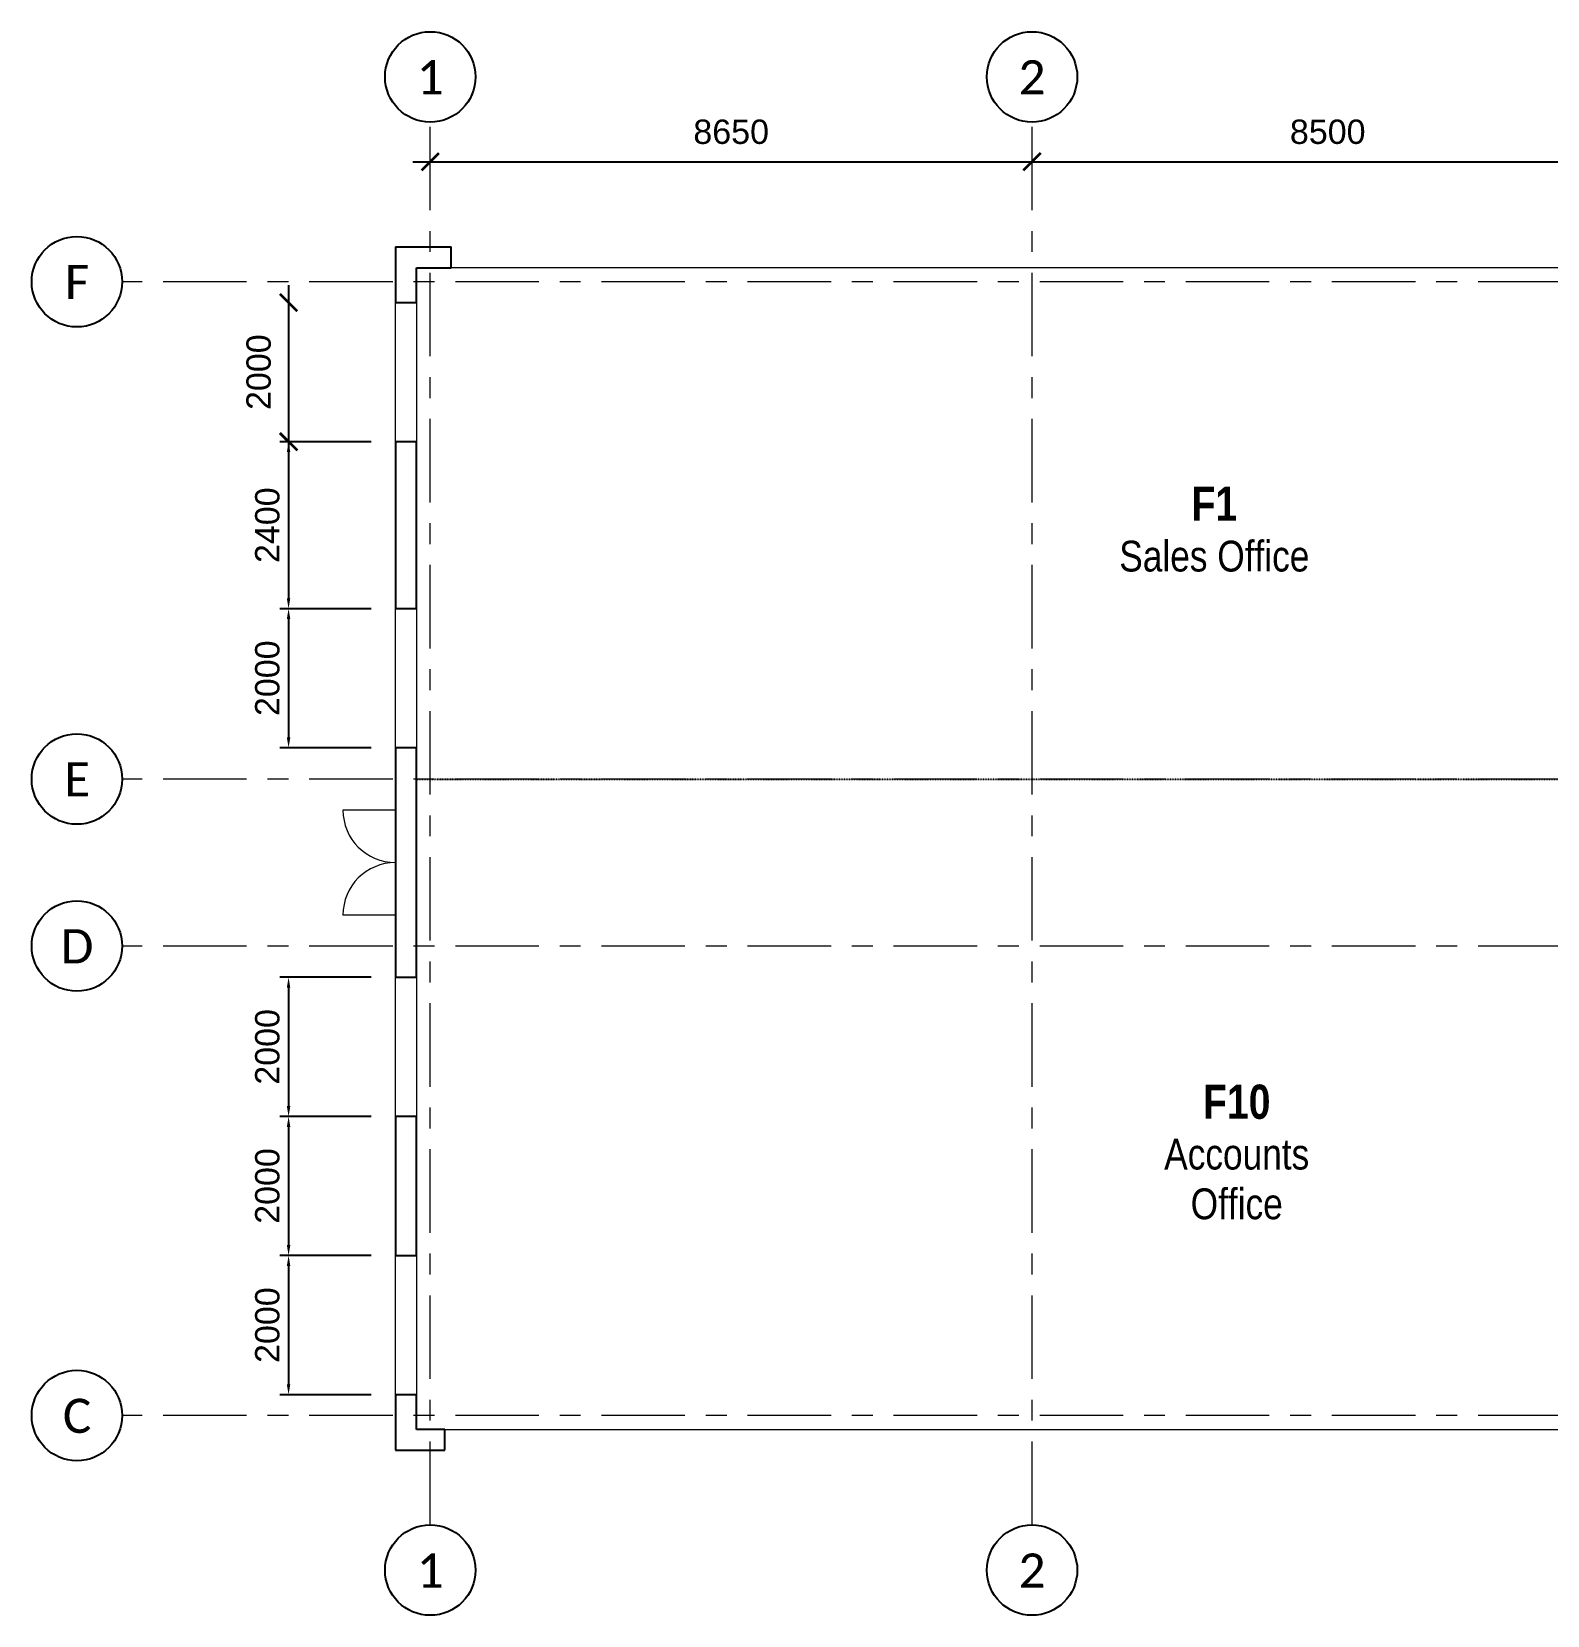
# Model space of a CAD drawing. Header units: millimetres. Extents: x -15234 to 29056, y -26186 to 10516.
# Drawn here: x -15234 to 6553, y -12251 to 10516 of the extents above; entities that cross this region are included whole.
import ezdxf

# ---------------------------------------------------------------- set-up
doc = ezdxf.new("R2010")
doc.units = ezdxf.units.MM
doc.linetypes.add('AEC_Dash 3mm', pattern=[6, 3, -3])
doc.linetypes.add('Grid Line', pattern=[21, 12, -3, 3, -3])
for name, color, linetype, lineweight in [('A-AREA', 32, 'AEC_Dash 3mm', 25), ('A-AREA-IDEN', 250, 'Continuous', 15), ('A-DOOR PANEL', 250, 'Continuous', 15), ('A-WALL', 7, 'Continuous', 15), ('S-GRID', 7, 'Grid Line', 5), ('S-GRID-DIMS', 250, 'Continuous', 25), ('S-GRID-IDEN', 7, 'Continuous', 25)]:
    doc.layers.add(name, color=color, linetype=linetype, lineweight=lineweight)
doc.layers.add('A-DIMENSIONS', color=7, linetype='Continuous')
doc.styles.add('Arial', font='arial.ttf', dxfattribs={"height": 350})
doc.styles.add('Arial Narrow', font='calibri.ttf', dxfattribs={"height": 491.641337})
doc.styles.add('Arial Narrow_1', font='ARIALN.TTF', dxfattribs={"height": 442.477204})
doc.styles.add('Arial Narrow_B', font='ARIALNB.TTF', dxfattribs={"height": 491.564417})
doc.dimstyles.new('Glazing Dimensions', dxfattribs={"dimtxt": 200, "dimasz": 150, "dimexe": 125, "dimexo": 350, "dimgap": 125, "dimtad": 1, "dimdec": 0, "dimzin": 0, "dimdsep": 46, "dimtxsty": 'Arial', "dimcen": 0.09, "dimdle": 250, "dimclrd": 1, "dimclre": 2, "dimadec": 0, "dimazin": 0, "dimtfac": 1, "dimtdec": 0, "dimtofl": 0, "dimtmove": 0, "dimatfit": 3, "dimfxl": 1, "dimtolj": 1, "dimtzin": 0, "dimarcsym": 0})
doc.dimstyles.new('Grid Dimensions', dxfattribs={"dimtxt": 350, "dimasz": 250, "dimexe": 125, "dimexo": 350, "dimgap": 250, "dimtad": 1, "dimdec": 0, "dimzin": 0, "dimdsep": 46, "dimtxsty": 'Arial', "dimblk": 'ARCHTICK', "dimcen": 0.09, "dimdle": 250, "dimse1": 1, "dimse2": 1, "dimclrd": 1, "dimclre": 2, "dimclrt": 256, "dimadec": 0, "dimazin": 0, "dimtfac": 1, "dimtdec": 0, "dimtofl": 0, "dimtmove": 0, "dimatfit": 3, "dimfxl": 1, "dimtolj": 1, "dimtzin": 0, "dimarcsym": 0})

# ---------------------------------------------------------------- blocks, each defined once
blk = doc.blocks.new('Grid - AEC-Grid_Head_Circle-202168-First Floor Plan')
at = {"layer": 'S-GRID-IDEN'}
blk.add_circle((0, 0), 6.5, dxfattribs=at)
blk = doc.blocks.new('_ArchTick')
at = {"color": 0, "linetype": 'ByBlock', "const_width": 0.15}
blk.add_lwpolyline([(-0.5, -0.5), (0.5, 0.5)], dxfattribs=at)
blk = doc.blocks.new('*D67')
at = {"layer": 'Defpoints', "color": 0, "transparency": 16777216}
for p in [(-854, 9216), (7646, 9216), (7646, 8646)]:
    blk.add_point(p, dxfattribs=at)
at = {"layer": 'S-GRID-DIMS', "lineweight": -2, "transparency": 16777216}
blk.add_line((-1104, 8646), (7896, 8646), dxfattribs=at)
at = {"layer": 'S-GRID-DIMS', "lineweight": -2, "transparency": 16777216, "xscale": 250, "yscale": 250, "zscale": 250, "rotation": 180}
blk.add_blockref('_ArchTick', (-854, 8646), dxfattribs=at)
at = {"layer": 'S-GRID-DIMS', "lineweight": -2, "transparency": 16777216, "xscale": 250, "yscale": 250, "zscale": 250}
blk.add_blockref('_ArchTick', (7646, 8646), dxfattribs=at)
at = {"layer": 'S-GRID-DIMS', "transparency": 16777216, "insert": (3396, 9075), "char_height": 350, "attachment_point": 5, "style": 'Arial'}
blk.add_mtext('\\A1;8500', dxfattribs=at)
blk = doc.blocks.new('*D85')
at = {"layer": 'Defpoints', "color": 0, "ltscale": 50, "transparency": 16777216}
for p in [(-9504, 9216), (-854, 9216), (-854, 8646)]:
    blk.add_point(p, dxfattribs=at)
at = {"layer": 'S-GRID-DIMS', "lineweight": -2, "ltscale": 50, "transparency": 16777216}
blk.add_line((-9754, 8646), (-604, 8646), dxfattribs=at)
at = {"layer": 'S-GRID-DIMS', "lineweight": -2, "ltscale": 50, "transparency": 16777216, "xscale": 250, "yscale": 250, "zscale": 250, "rotation": 180}
blk.add_blockref('_ArchTick', (-9504, 8646), dxfattribs=at)
at = {"layer": 'S-GRID-DIMS', "lineweight": -2, "ltscale": 50, "transparency": 16777216, "xscale": 250, "yscale": 250, "zscale": 250}
blk.add_blockref('_ArchTick', (-854, 8646), dxfattribs=at)
at = {"layer": 'S-GRID-DIMS', "ltscale": 50, "transparency": 16777216, "insert": (-5179, 9075), "char_height": 350, "attachment_point": 5, "style": 'Arial'}
blk.add_mtext('\\A1;8650', dxfattribs=at)
blk = doc.blocks.new('*D86')
at = {"layer": 'Defpoints', "color": 0, "ltscale": 50, "transparency": 16777216}
for p in [(-10004, 6621), (-11541, 4621), (-10004, 4621)]:
    blk.add_point(p, dxfattribs=at)
at = {"layer": 'S-GRID-DIMS', "lineweight": -2, "ltscale": 50, "transparency": 16777216}
blk.add_line((-11541, 6871), (-11541, 4371), dxfattribs=at)
at = {"layer": 'S-GRID-DIMS', "lineweight": -2, "ltscale": 50, "transparency": 16777216, "xscale": 250, "yscale": 250, "zscale": 250}
for p, rotation in [((-11541, 6621), 90), ((-11541, 4621), 270)]:
    blk.add_blockref('_ArchTick', p, dxfattribs=dict(at, rotation=rotation))
at = {"layer": 'S-GRID-DIMS', "ltscale": 50, "transparency": 16777216, "insert": (-11970, 5621), "char_height": 350, "attachment_point": 5, "rotation": 90, "style": 'Arial'}
blk.add_mtext('\\A1;2000', dxfattribs=at)
blk = doc.blocks.new('*D87')
at = {"layer": 'A-DIMENSIONS', "lineweight": -2, "ltscale": 50, "transparency": 16777216}
for p, q in [((-10354, 4621), (-11666, 4621)), ((-11541, 4471), (-11541, 2371)), ((-10354, 2221), (-11666, 2221))]:
    blk.add_line(p, q, dxfattribs=at)
at = {"layer": 'A-DIMENSIONS', "ltscale": 50, "transparency": 16777216}
for points in [[(-11566, 4471), (-11516, 4471), (-11541, 4621)], [(-11566, 2371), (-11516, 2371), (-11541, 2221)]]:
    blk.add_solid(points, dxfattribs=at)
at = {"layer": 'Defpoints', "color": 0, "ltscale": 50, "transparency": 16777216}
for p in [(-10004, 4621), (-11541, 2221), (-10004, 2221)]:
    blk.add_point(p, dxfattribs=at)
at = {"layer": 'A-DIMENSIONS', "color": 0, "ltscale": 50, "transparency": 16777216, "insert": (-11845, 3421), "char_height": 350, "attachment_point": 5, "rotation": 90, "style": 'Arial'}
blk.add_mtext('\\A1;2400', dxfattribs=at)
blk = doc.blocks.new('*D88')
at = {"layer": 'A-DIMENSIONS', "lineweight": -2, "ltscale": 50, "transparency": 16777216}
for p, q in [((-10354, 2221), (-11666, 2221)), ((-11541, 2071), (-11541, 371)), ((-10354, 221), (-11666, 221))]:
    blk.add_line(p, q, dxfattribs=at)
at = {"layer": 'A-DIMENSIONS', "ltscale": 50, "transparency": 16777216}
for points in [[(-11566, 2071), (-11516, 2071), (-11541, 2221)], [(-11566, 371), (-11516, 371), (-11541, 221)]]:
    blk.add_solid(points, dxfattribs=at)
at = {"layer": 'Defpoints', "color": 0, "ltscale": 50, "transparency": 16777216}
for p in [(-10004, 2221), (-11541, 221), (-10004, 221)]:
    blk.add_point(p, dxfattribs=at)
at = {"layer": 'A-DIMENSIONS', "color": 0, "ltscale": 50, "transparency": 16777216, "insert": (-11845, 1221), "char_height": 350, "attachment_point": 5, "rotation": 90, "style": 'Arial'}
blk.add_mtext('\\A1;2000', dxfattribs=at)
blk = doc.blocks.new('*D89')
at = {"layer": 'A-DIMENSIONS', "lineweight": -2, "ltscale": 50, "transparency": 16777216}
for p, q in [((-10354, -3079), (-11666, -3079)), ((-11541, -3229), (-11541, -4929)), ((-10354, -5079), (-11666, -5079))]:
    blk.add_line(p, q, dxfattribs=at)
at = {"layer": 'A-DIMENSIONS', "ltscale": 50, "transparency": 16777216}
for points in [[(-11566, -3229), (-11516, -3229), (-11541, -3079)], [(-11566, -4929), (-11516, -4929), (-11541, -5079)]]:
    blk.add_solid(points, dxfattribs=at)
at = {"layer": 'Defpoints', "color": 0, "ltscale": 50, "transparency": 16777216}
for p in [(-10004, -3079), (-11541, -5079), (-10004, -5079)]:
    blk.add_point(p, dxfattribs=at)
at = {"layer": 'A-DIMENSIONS', "color": 0, "ltscale": 50, "transparency": 16777216, "insert": (-11845, -4079), "char_height": 350, "attachment_point": 5, "rotation": 90, "style": 'Arial'}
blk.add_mtext('\\A1;2000', dxfattribs=at)
blk = doc.blocks.new('*D90')
at = {"layer": 'A-DIMENSIONS', "lineweight": -2, "ltscale": 50, "transparency": 16777216}
for p, q in [((-10354, -5079), (-11666, -5079)), ((-11541, -5229), (-11541, -6929)), ((-10354, -7079), (-11666, -7079))]:
    blk.add_line(p, q, dxfattribs=at)
at = {"layer": 'A-DIMENSIONS', "ltscale": 50, "transparency": 16777216}
for points in [[(-11566, -5229), (-11516, -5229), (-11541, -5079)], [(-11566, -6929), (-11516, -6929), (-11541, -7079)]]:
    blk.add_solid(points, dxfattribs=at)
at = {"layer": 'Defpoints', "color": 0, "ltscale": 50, "transparency": 16777216}
for p in [(-10004, -5079), (-11541, -7079), (-10004, -7079)]:
    blk.add_point(p, dxfattribs=at)
at = {"layer": 'A-DIMENSIONS', "color": 0, "ltscale": 50, "transparency": 16777216, "insert": (-11845, -6079), "char_height": 350, "attachment_point": 5, "rotation": 90, "style": 'Arial'}
blk.add_mtext('\\A1;2000', dxfattribs=at)
blk = doc.blocks.new('*D91')
at = {"layer": 'A-DIMENSIONS', "lineweight": -2, "ltscale": 50, "transparency": 16777216}
for p, q in [((-10354, -7079), (-11666, -7079)), ((-11541, -7229), (-11541, -8929)), ((-10354, -9079), (-11666, -9079))]:
    blk.add_line(p, q, dxfattribs=at)
at = {"layer": 'A-DIMENSIONS', "ltscale": 50, "transparency": 16777216}
for points in [[(-11566, -7229), (-11516, -7229), (-11541, -7079)], [(-11566, -8929), (-11516, -8929), (-11541, -9079)]]:
    blk.add_solid(points, dxfattribs=at)
at = {"layer": 'Defpoints', "color": 0, "ltscale": 50, "transparency": 16777216}
for p in [(-10004, -7079), (-11541, -9079), (-10004, -9079)]:
    blk.add_point(p, dxfattribs=at)
at = {"layer": 'A-DIMENSIONS', "color": 0, "ltscale": 50, "transparency": 16777216, "insert": (-11845, -8079), "char_height": 350, "attachment_point": 5, "rotation": 90, "style": 'Arial'}
blk.add_mtext('\\A1;2000', dxfattribs=at)

msp = doc.modelspace()

# ---------------------------------------------------------------- linework, layer by layer
at = {"layer": 'A-AREA'}
msp.add_line((-9704.5, -228.8), (11720.5, -228.8), dxfattribs=at)
at = {"layer": 'A-DOOR PANEL'}
for p, q in [((-10004.5, -673.8), (-10759.5, -673.8)), ((-10004.5, -2183.8), (-10759.5, -2183.8))]:
    msp.add_line(p, q, dxfattribs=at)
for centre, start, end in [((-10004.5, -673.8), 180, 270), ((-10004.5, -2183.8), 90, 180)]:
    msp.add_arc(centre, 755, start, end, dxfattribs=at)
at = {"layer": 'A-WALL', "lineweight": 25}
for p, q in [((-10004.5, 7421.2), (-9204.5, 7421.2)), ((-10004.5, 7421.2), (-10004.5, 6621.2)), ((-9204.5, 7121.2), (-9204.5, 7421.2)), ((-9704.5, 7121.2), (-9204.5, 7121.2)), ((-9704.5, 6621.2), (-9704.5, 7121.2)), ((-10004.5, 6621.2), (-9704.5, 6621.2)), ((-9704.5, 4621.2), (-10004.5, 4621.2)), ((-10004.5, 4621.2), (-10004.5, 2221.2)), ((-9704.5, 2221.2), (-9704.5, 4621.2)), ((-10004.5, 2221.2), (-9704.5, 2221.2)), ((-9704.5, 221.2), (-10004.5, 221.2)), ((-10004.5, 221.2), (-10004.5, -3078.8)), ((-9704.5, -3078.8), (-9704.5, 221.2)), ((-10004.5, -3078.8), (-9704.5, -3078.8)), ((-9704.5, -5078.8), (-10004.5, -5078.8)), ((-10004.5, -5078.8), (-10004.5, -7078.8)), ((-9704.5, -7078.8), (-9704.5, -5078.8)), ((-10004.5, -7078.8), (-9704.5, -7078.8)), ((-9704.5, -9078.8), (-10004.5, -9078.8)), ((-10004.5, -9078.8), (-10004.5, -9878.8)), ((-9704.5, -9578.8), (-9704.5, -9078.8)), ((-9293.8, -9578.8), (-9704.5, -9578.8)), ((-9293.8, -9878.8), (-9293.8, -9578.8)), ((-10004.5, -9878.8), (-9293.8, -9878.8))]:
    msp.add_line(p, q, dxfattribs=at)
at = {"layer": 'A-WALL'}
for p, q in [((11205.5, 7121.2), (-9204.5, 7121.2)), ((-10004.5, 4621.2), (-10004.5, 6621.2)), ((-9704.5, 6621.2), (-9704.5, 4621.2)), ((-10004.5, 221.2), (-10004.5, 2221.2)), ((-9704.5, 2221.2), (-9704.5, 221.2)), ((-10004.5, -5078.8), (-10004.5, -3078.8)), ((-9704.5, -3078.8), (-9704.5, -5078.8)), ((-10004.5, -9078.8), (-10004.5, -7078.8)), ((-9704.5, -7078.8), (-9704.5, -9078.8)), ((-9293.8, -9578.8), (10406.2, -9578.8))]:
    msp.add_line(p, q, dxfattribs=at)
at = {"layer": 'S-GRID', "linetype": 'Grid Line', "ltscale": 100}
for p, q in [((-9504.5, -10951.1), (-9504.5, 9216.1)), ((-854.5, -10951.1), (-854.5, 9216.1)), ((27756.4, 6921.2), (-13933.7, 6921.2)), ((27756.4, -228.8), (-13933.7, -228.8)), ((27756.4, -2628.8), (-13933.7, -2628.8)), ((27756.4, -9378.8), (-13933.7, -9378.8))]:
    msp.add_line(p, q, dxfattribs=at)

# ---------------------------------------------------------------- block references
at = {"layer": 'S-GRID-IDEN', "xscale": 99.99999999999993, "yscale": 99.99999999999993, "zscale": 99.99999999999993}
for p in [(-9504.5, 9866.1), (-854.5, 9866.1), (-9504.5, -11601.1), (-854.5, -11601.1)]:
    msp.add_blockref('Grid - AEC-Grid_Head_Circle-202168-First Floor Plan', p, dxfattribs=at)
for p, rotation in [((-14583.7, 6921.2), 89.99999999999993), ((-14583.7, -228.8), 89.99999999999993), ((-14583.7, -2628.8), 89.9999999999999), ((-14583.7, -9378.8), 89.99999999999982)]:
    msp.add_blockref('Grid - AEC-Grid_Head_Circle-202168-First Floor Plan', p, dxfattribs=dict(at, rotation=rotation))

# ---------------------------------------------------------------- texts
at = {"layer": 'A-AREA-IDEN', "lineweight": 5, "attachment_point": 2}
for s, insert, char_height, width, line_spacing_factor, style in [('F1', (1766.2, 3975.6), 491.56, 786, 0.968724, 'Arial Narrow_B'), ('Sales Office', (1766.2, 3197.9), 442.477, 3255.88, 0.968573, 'Arial Narrow_1'), ('F10', (2088, -4621.7), 491.56, 1158, 0.968724, 'Arial Narrow_B'), ('Accounts\\POffice', (2088, -5399.4), 442.48, 3255.88, 0.968573, 'Arial Narrow_1')]:
    msp.add_mtext(s, dxfattribs=dict(at, insert=insert, char_height=char_height, width=width, line_spacing_factor=line_spacing_factor, style=style))
at = {"layer": 'S-GRID-IDEN', "lineweight": 5, "char_height": 491.6, "attachment_point": 2, "line_spacing_factor": 0.968573, "style": 'Arial Narrow'}
for s, insert, width in [('1', (-9504.6, 10105.2), 372), ('2', (-854.6, 10105.2), 372), ('F', (-14581.1, 7162.7), 414), ('E', (-14581.1, 12.7), 450), ('D', (-14581.1, -2387.3), 486), ('C', (-14581.1, -9137.3), 486), ('1', (-9504.6, -11362), 372), ('2', (-854.6, -11362), 372)]:
    msp.add_mtext(s, dxfattribs=dict(at, insert=insert, width=width))

# ---------------------------------------------------------------- dimensions: what is measured, and where the dimension line sits
at = {"layer": 'A-DIMENSIONS', "ltscale": 50}
for base, p1, p2, picture, middle in [((-11541.4, 2221.2), (-10004.5, 4621.2), (-10004.5, 2221.2), '*D87', (-11845.1, 3421.2)), ((-11541.4, 221.2), (-10004.5, 2221.2), (-10004.5, 221.2), '*D88', (-11845.1, 1221.2)), ((-11541.4, -5078.8), (-10004.5, -3078.8), (-10004.5, -5078.8), '*D89', (-11845.1, -4078.8)), ((-11541.4, -7078.8), (-10004.5, -5078.8), (-10004.5, -7078.8), '*D90', (-11845.1, -6078.8)), ((-11541.4, -9078.8), (-10004.5, -7078.8), (-10004.5, -9078.8), '*D91', (-11845.1, -8078.8))]:
    dim = msp.add_linear_dim(base=base, p1=p1, p2=p2, angle=90, dimstyle='Glazing Dimensions', override={"dimclrd": 256, "dimclre": 256, "dimtmove": 1}, dxfattribs=at)
    dim.commit()
    dim.dimension.update_dxf_attribs({"geometry": picture, "text_midpoint": middle})
at = {"layer": 'S-GRID-DIMS', "ltscale": 50}
dim = msp.add_linear_dim(base=(-854.5, 8646.4), p1=(-9504.5, 9216.1), p2=(-854.5, 9216.1), dimstyle='Grid Dimensions', override={"dimclrd": 256}, dxfattribs=at)
dim.commit()
dim.dimension.update_dxf_attribs({"geometry": '*D85', "text_midpoint": (-5179.5, 9075.1)})
at = {"layer": 'S-GRID-DIMS'}
dim = msp.add_linear_dim(base=(7645.5, 8646.4), p1=(-854.5, 9216.1), p2=(7645.5, 9216.1), dimstyle='Grid Dimensions', override={"dimclrd": 256, "dimtmove": 1}, dxfattribs=at)
dim.commit()
dim.dimension.update_dxf_attribs({"geometry": '*D67', "text_midpoint": (3395.5, 9075.1)})
at = {"layer": 'S-GRID-DIMS', "ltscale": 50}
dim = msp.add_linear_dim(base=(-11541.4, 4621.2), p1=(-10004.5, 6621.2), p2=(-10004.5, 4621.2), angle=90, dimstyle='Grid Dimensions', override={"dimclrd": 256}, dxfattribs=at)
dim.commit()
dim.dimension.update_dxf_attribs({"geometry": '*D86', "text_midpoint": (-11970.1, 5621.2)})

doc.saveas('drawing.dxf')
